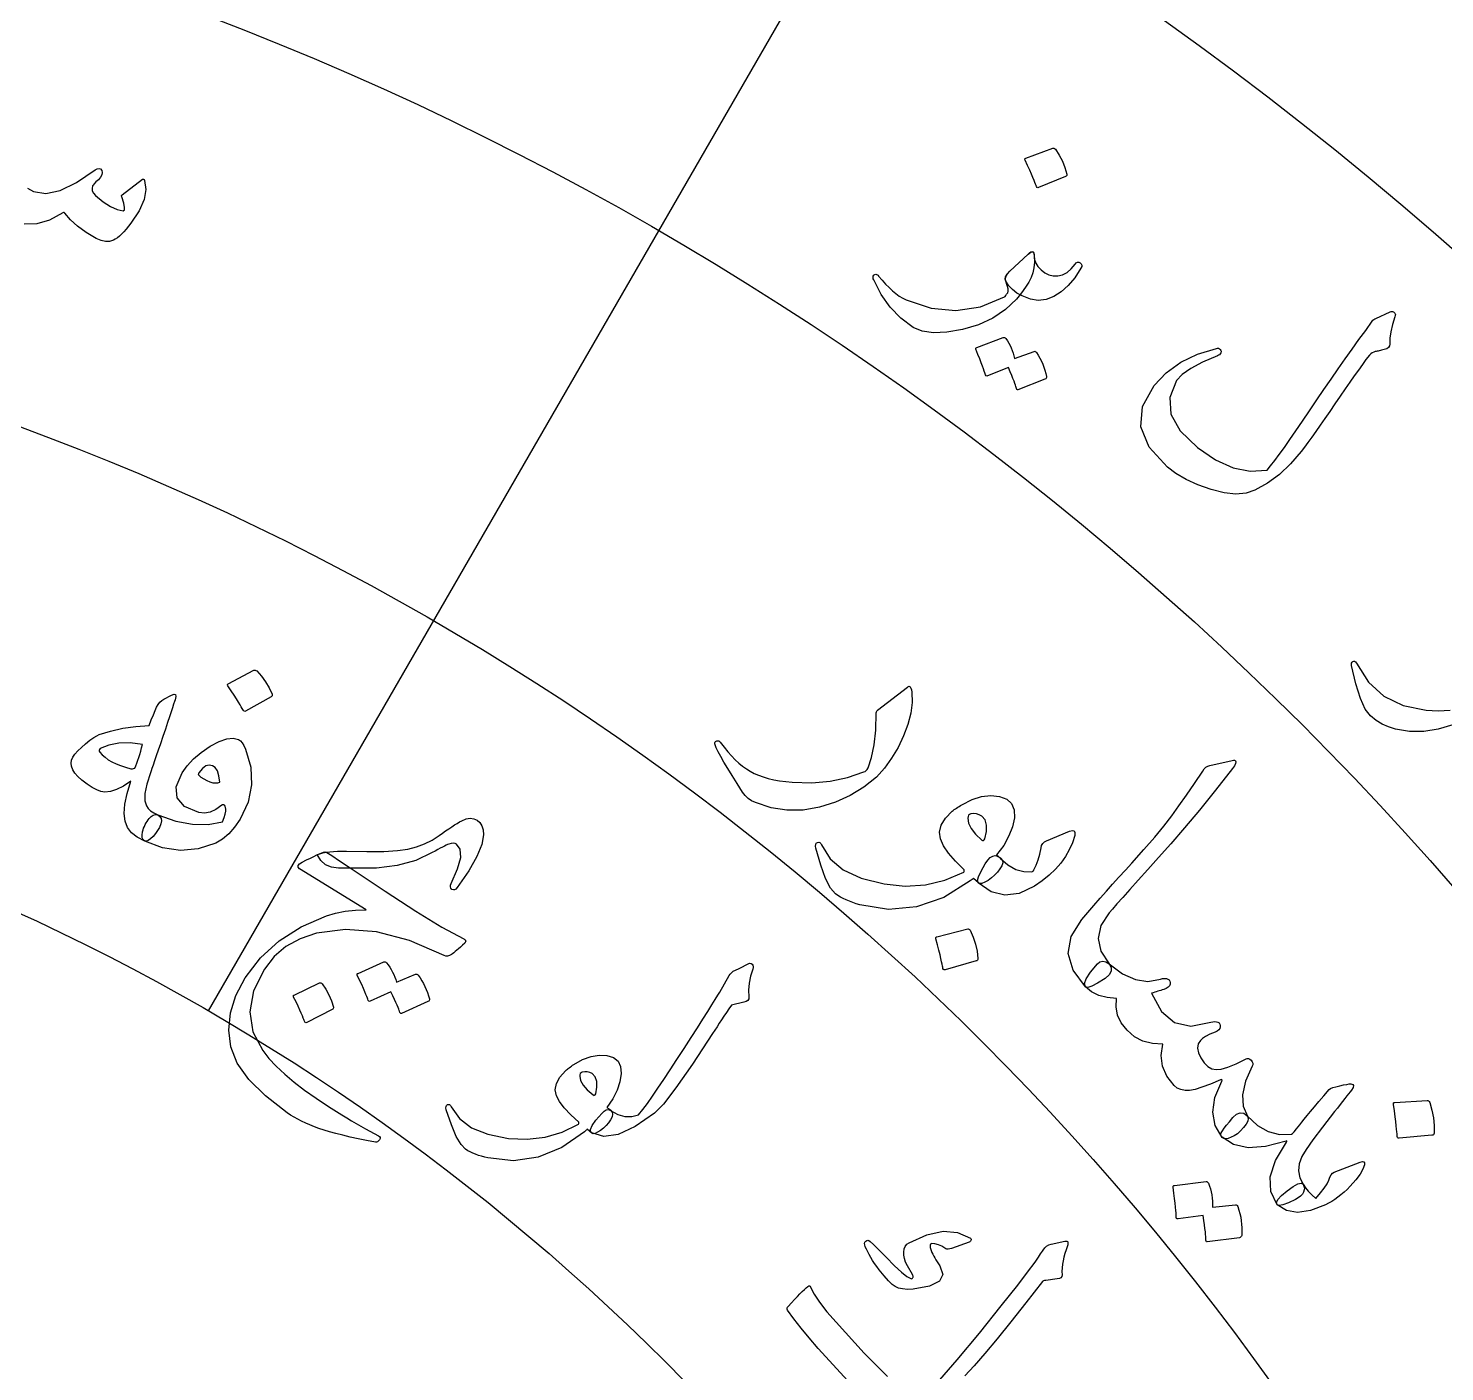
# Model space of a CAD drawing. Header units: millimetres. Extents: x -150 to 150, y -150 to 184.
# Drawn here: x 21.12 to 53.47, y 35.45 to 66.13 of the extents above; entities that cross this region are included whole.
import ezdxf

# ---------------------------------------------------------------- set-up
doc = ezdxf.new("R2010")
doc.units = ezdxf.units.MM
for name, color, linetype in [('ENGRAVE', 7, 'Continuous'), ('ENGRAVE_FINE', 8, 'Continuous'), ('GUIDE', 3, 'Continuous'), ('TEXT', 5, 'Continuous')]:
    doc.layers.add(name, color=color, linetype=linetype)

msp = doc.modelspace()

# ---------------------------------------------------------------- linework, layer by layer
at = {"layer": 'ENGRAVE'}
for radius in [132.75, 112.1737, 91.5975, 71.0212, 50.445]:
    msp.add_circle((0, 0), radius, dxfattribs=at)
at = {"layer": 'ENGRAVE_FINE'}
for points in [[(45.7988, 79.3258), (35.5106, 61.5062)], [(35.5106, 61.5062), (25.2225, 43.6867)]]:
    msp.add_lwpolyline(points, dxfattribs=at)
for radius in [122.4619, 101.8856, 81.3094, 60.7331]:
    msp.add_circle((0, 0), radius, dxfattribs=at)
at = {"layer": 'GUIDE'}
msp.add_circle((0, 0), 137.25, dxfattribs=at)
at = {"layer": 'TEXT'}
for points in [[(44.5192, 63.3925), (44.5324, 63.3946), (44.5465, 63.3915), (44.5617, 63.3831), (44.5779, 63.3694), (44.6659, 63.2358), (44.739, 63.0964), (44.7972, 62.9513), (44.8405, 62.8006), (44.8416, 62.7816), (44.8372, 62.7664), (44.8274, 62.7552), (44.8122, 62.7478), (44.1937, 62.4942), (44.1751, 62.4908), (44.1593, 62.498), (44.1463, 62.5157), (44.1361, 62.544), (44.1273, 62.5684), (44.1127, 62.606), (44.0922, 62.6568), (44.0659, 62.7207), (44.0329, 62.7983), (43.9924, 62.8902), (43.9444, 62.9963), (43.8886, 63.1167), (43.8825, 63.1345), (43.8826, 63.148), (43.889, 63.1572), (43.9016, 63.162)], [(44.0971, 60.9271), (44.1001, 60.7878), (44.0891, 60.6597), (44.0642, 60.5428), (44.0256, 60.4371), (43.9719, 60.3336), (43.8976, 60.2176), (43.8027, 60.0889), (43.6872, 59.9477), (43.4357, 59.7073), (43.1465, 59.5113), (42.8199, 59.3593), (42.4563, 59.2505), (42.0997, 59.1877), (41.7935, 59.1746), (41.5373, 59.2118), (41.3304, 59.2998), (41.0457, 59.513), (40.801, 59.7643), (40.5957, 60.0543), (40.4294, 60.3835), (40.4192, 60.4087), (40.4141, 60.4317), (40.4139, 60.4525), (40.4187, 60.4711), (40.4292, 60.4892), (40.4419, 60.5025), (40.4568, 60.511), (40.4739, 60.5147), (40.4939, 60.5114), (40.5115, 60.5029), (40.5268, 60.4893), (40.5397, 60.4706), (40.6203, 60.3754), (40.6999, 60.2878), (40.7786, 60.208), (40.8565, 60.1358), (40.9342, 60.0714), (41.0124, 60.0149), (41.0911, 59.9664), (41.1704, 59.9258), (41.7432, 59.7369), (42.3072, 59.6854), (42.8642, 59.7721), (43.4156, 59.998), (43.4275, 60.0089), (43.444, 60.0279), (43.4653, 60.0549), (43.4913, 60.09), (43.5015, 60.1245), (43.4973, 60.1797), (43.4785, 60.2558), (43.4451, 60.3525), (43.4419, 60.411), (43.4559, 60.4684), (43.4874, 60.5248), (43.5362, 60.5801), (43.9564, 60.9737), (44.0173, 61.0192), (44.0611, 61.0266), (44.0877, 60.9959), (44.0971, 60.9271)], [(45.1443, 60.7769), (45.1702, 60.7507), (45.182, 60.7211), (45.1797, 60.6881), (45.1631, 60.6517), (45.0206, 60.4346), (44.8693, 60.2541), (44.7095, 60.1101), (44.5413, 60.0024), (44.367, 59.9362), (44.1886, 59.9166), (44.0062, 59.9435), (43.8195, 60.0169), (43.7, 60.0838), (43.5978, 60.162), (43.5129, 60.2516), (43.4451, 60.3525), (43.4315, 60.4013), (43.4421, 60.4555), (43.477, 60.5151), (43.5362, 60.5801), (43.9564, 60.9737), (43.9886, 61.0032), (44.0165, 61.022), (44.0402, 61.0302), (44.0596, 61.0276), (44.0745, 61.0157), (44.0847, 60.9957), (44.0903, 60.9676), (44.0911, 60.9315), (44.0996, 60.8473), (44.1295, 60.7659), (44.1808, 60.6872), (44.2535, 60.6113), (44.3399, 60.547), (44.4322, 60.5034), (44.5307, 60.4806), (44.6354, 60.4785), (44.7445, 60.5018), (44.8462, 60.5538), (44.9402, 60.6345), (45.0266, 60.7439), (45.0555, 60.7751), (45.0848, 60.791), (45.1143, 60.7916), (45.1443, 60.7769)], [(52.2259, 59.6533), (52.2513, 59.6613), (52.2753, 59.6619), (52.2979, 59.6551), (52.3192, 59.6407), (52.3357, 59.6207), (52.3436, 59.597), (52.3431, 59.5697), (52.3341, 59.5386), (52.2762, 59.3624), (52.2371, 59.2005), (52.2168, 59.053), (52.2152, 58.9197), (52.2105, 58.8755), (52.1882, 58.8393), (52.1484, 58.8113), (52.0911, 58.7913), (52.0599, 58.7848), (52.0302, 58.7782), (52.0017, 58.7717), (51.9747, 58.7653), (51.9492, 58.7592), (51.9258, 58.7539), (51.9043, 58.7494), (51.8847, 58.7456), (51.8504, 58.7374), (51.8168, 58.7213), (51.7838, 58.6971), (51.7515, 58.6649), (51.6734, 58.5624), (51.5898, 58.4494), (51.5005, 58.3258), (51.4058, 58.1916), (51.305, 58.0472), (51.198, 57.8929), (51.0845, 57.7286), (50.9647, 57.5545), (50.8474, 57.3788), (50.7359, 57.2148), (50.6301, 57.0624), (50.53, 56.9216), (50.4358, 56.7918), (50.3476, 56.6723), (50.2652, 56.563), (50.1888, 56.464), (49.9507, 56.1815), (49.6957, 55.94), (49.4243, 55.7392), (49.1367, 55.5787), (48.9365, 55.5119), (48.7026, 55.493), (48.4349, 55.5216), (48.1333, 55.5972), (47.8301, 55.7047), (47.5628, 55.8251), (47.3314, 55.9587), (47.1356, 56.1062), (46.7199, 56.5649), (46.5303, 57.0271), (46.5679, 57.4959), (46.8349, 57.972), (47.1121, 58.2635), (47.4408, 58.5026), (47.8216, 58.6882), (48.2549, 58.8194), (48.2837, 58.824), (48.3079, 58.8216), (48.3275, 58.8121), (48.3425, 58.7955), (48.3551, 58.7738), (48.3615, 58.7534), (48.3618, 58.7346), (48.356, 58.7171), (48.3434, 58.6944), (48.327, 58.676), (48.3068, 58.6619), (48.2829, 58.6521), (47.9392, 58.5045), (47.6686, 58.3603), (47.4707, 58.2201), (47.3452, 58.0845), (47.1895, 57.6987), (47.2187, 57.3159), (47.4315, 56.935), (47.8274, 56.5537), (48.239, 56.2746), (48.6398, 56.0952), (49.0313, 56.0161), (49.4143, 56.0377), (49.4958, 56.139), (49.5887, 56.2593), (49.6928, 56.3989), (49.8081, 56.5577), (49.9346, 56.7363), (50.0722, 56.9355), (50.2207, 57.1554), (50.3802, 57.3959), (50.5471, 57.6421), (50.712, 57.8836), (50.8752, 58.1206), (51.0365, 58.3529), (51.1964, 58.5803), (51.3553, 58.8024), (51.5131, 59.0193), (51.67, 59.2308), (51.8127, 59.4418), (51.8327, 59.4625), (51.8537, 59.4799), (51.8757, 59.4941), (51.8987, 59.5048)], [(44.0923, 58.7513), (44.1051, 58.7533), (44.1187, 58.7501), (44.1329, 58.7418), (44.1477, 58.7283), (44.1884, 58.6633), (44.2255, 58.5975), (44.259, 58.5309), (44.289, 58.4633), (44.3155, 58.3943), (44.3385, 58.3231), (44.3581, 58.2498), (44.3743, 58.1743), (44.374, 58.1553), (44.3681, 58.1393), (44.3566, 58.1265), (44.3395, 58.1168), (43.7224, 57.8759), (43.7104, 57.8756), (43.6993, 57.884), (43.6891, 57.901), (43.6798, 57.9267), (43.6755, 57.9471), (43.6664, 57.9775), (43.6525, 58.0179), (43.6337, 58.0684), (43.6099, 58.1295), (43.5811, 58.2019), (43.5471, 58.2857), (43.5079, 58.3807), (43.0274, 58.1912), (43.0093, 58.1878), (42.9944, 58.1948), (42.9827, 58.2121), (42.9742, 58.2397), (42.9668, 58.2636), (42.9544, 58.3005), (42.9371, 58.3502), (42.9147, 58.4128), (42.8865, 58.4888), (42.8518, 58.5787), (42.8103, 58.6826), (42.7622, 58.8005), (42.7597, 58.8161), (42.7622, 58.828), (42.7699, 58.8363), (42.7826, 58.8408), (43.3886, 59.0701), (43.4014, 59.0722), (43.415, 59.0692), (43.4292, 59.061), (43.4442, 59.0477), (43.4811, 58.9954), (43.5146, 58.9415), (43.5446, 58.8861), (43.5712, 58.8292), (43.5946, 58.7711), (43.6151, 58.7122), (43.6327, 58.6525), (43.6474, 58.592)], [(26.2722, 51.4691), (26.2852, 51.4729), (26.3, 51.4716), (26.3166, 51.4651), (26.3351, 51.4536), (26.4444, 51.3317), (26.5395, 51.202), (26.6202, 51.0647), (26.6866, 50.9199), (26.6906, 50.9011), (26.6884, 50.8854), (26.6802, 50.8729), (26.666, 50.8636), (26.0806, 50.5313), (26.0623, 50.5255), (26.0454, 50.5306), (26.0296, 50.5466), (26.0151, 50.5734), (26.0025, 50.5966), (25.9821, 50.6321), (25.9538, 50.68), (25.9176, 50.7403), (25.8726, 50.8133), (25.8178, 50.8995), (25.7531, 50.9989), (25.6784, 51.1115), (25.6695, 51.1284), (25.6675, 51.1419), (25.6725, 51.1519), (25.6845, 51.1583)], [(24.3853, 50.9014), (24.4461, 50.9237), (24.4806, 50.9133), (24.4887, 50.8703), (24.4704, 50.7945), (24.4552, 50.7508), (24.4349, 50.6899), (24.4095, 50.6119), (24.379, 50.5167), (24.3425, 50.4038), (24.2991, 50.2725), (24.2489, 50.1229), (24.1918, 49.9549), (24.1357, 49.7898), (24.0852, 49.642), (24.0404, 49.5117), (24.0014, 49.3987), (23.9684, 49.3034), (23.9415, 49.2263), (23.9209, 49.1674), (23.9064, 49.1266), (23.8221, 48.8664), (23.7787, 48.6533), (23.7764, 48.4873), (23.8152, 48.3684), (23.855, 48.3099), (23.9115, 48.2566), (23.9848, 48.2082), (24.0749, 48.1649), (24.1234, 48.1297), (24.1508, 48.0832), (24.1572, 48.0254), (24.1424, 47.9564), (24.1111, 47.88), (24.0713, 47.807), (24.0229, 47.7372), (23.966, 47.6706), (23.9095, 47.6179), (23.859, 47.5829), (23.8144, 47.5658), (23.7757, 47.5664), (23.6067, 47.6526), (23.4757, 47.7566), (23.3825, 47.8788), (23.3273, 48.0195), (23.3083, 48.1954), (23.3242, 48.407), (23.375, 48.6543), (23.4607, 48.9373), (23.2899, 48.8218), (23.1343, 48.741), (22.9936, 48.6949), (22.8678, 48.6838), (22.7781, 48.7007), (22.6802, 48.7367), (22.574, 48.7916), (22.4593, 48.8655), (22.3433, 48.9544), (22.2502, 49.0386), (22.18, 49.1183), (22.1329, 49.1936), (22.1033, 49.2736), (22.0932, 49.3479), (22.1027, 49.4164), (22.1318, 49.4792), (22.1827, 49.5511), (22.2485, 49.6266), (22.3291, 49.7055), (22.4247, 49.7878), (22.5262, 49.8679), (22.6115, 49.9298), (22.6805, 49.9735), (22.7332, 49.999), (22.9989, 50.0799), (23.2779, 50.1415), (23.5702, 50.1834), (23.8756, 50.2056), (23.9278, 50.3387), (23.9742, 50.453), (24.0148, 50.5484), (24.0496, 50.625), (24.0838, 50.6869), (24.1226, 50.7384), (24.166, 50.7795), (24.214, 50.8102)], [(41.1978, 51.0836), (41.211, 51.0924), (41.2231, 51.0981), (41.234, 51.1007), (41.2438, 51.1002), (41.2637, 51.0869), (41.2797, 51.0604), (41.292, 51.0209), (41.3005, 50.9683), (41.3058, 50.7303), (41.2761, 50.4841), (41.2114, 50.2296), (41.112, 49.9669), (40.9837, 49.7015), (40.8368, 49.4568), (40.6717, 49.2325), (40.4886, 49.0285), (40.2031, 48.7965), (39.8914, 48.6047), (39.554, 48.4527), (39.1911, 48.3396), (38.8161, 48.2735), (38.4475, 48.2692), (38.0849, 48.3265), (37.7273, 48.4453), (37.6391, 48.4867), (37.5605, 48.5403), (37.4914, 48.6063), (37.4318, 48.6845), (37.3069, 48.8819), (37.1946, 49.0616), (37.0951, 49.2236), (37.0087, 49.368), (36.9359, 49.4945), (36.8773, 49.603), (36.8331, 49.6935), (36.8033, 49.766), (36.7995, 49.7844), (36.7989, 49.8004), (36.8016, 49.814), (36.8074, 49.8253), (36.8182, 49.8375), (36.8309, 49.847), (36.8453, 49.8539), (36.8615, 49.8581), (36.8782, 49.8581), (36.8943, 49.8521), (36.9097, 49.8401), (36.9243, 49.822), (37.0113, 49.7096), (37.0973, 49.606), (37.1823, 49.5112), (37.2663, 49.4254), (37.3503, 49.3479), (37.4351, 49.2781), (37.5206, 49.2159), (37.6071, 49.1614), (37.698, 49.1131), (37.7971, 49.0696), (37.9043, 49.0307), (38.0197, 48.9965), (38.1437, 48.9674), (38.2765, 48.9436), (38.4183, 48.9251), (38.5691, 48.9118), (39.0143, 48.899), (39.4348, 48.933), (39.8308, 49.0147), (40.2022, 49.1448), (40.2298, 49.1574), (40.2552, 49.1771), (40.2785, 49.204), (40.2997, 49.2379), (40.3814, 49.4743), (40.4405, 49.7625), (40.4762, 50.1029), (40.4877, 50.4956), (40.492, 50.5176), (40.4982, 50.5354), (40.5064, 50.5489), (40.5165, 50.5582)], [(25.92, 49.8861), (25.9633, 49.8552), (26.0047, 49.8084), (26.0443, 49.7458), (26.0819, 49.6673), (26.2006, 49.2546), (26.2181, 48.8501), (26.136, 48.4543), (25.956, 48.0667), (25.8305, 47.8821), (25.6963, 47.7296), (25.5535, 47.609), (25.4023, 47.5203), (24.9967, 47.3859), (24.5915, 47.3489), (24.1851, 47.4092), (23.7757, 47.5664), (23.7412, 47.5956), (23.7219, 47.6411), (23.7176, 47.7028), (23.7286, 47.7809), (23.7386, 47.8221), (23.7519, 47.8627), (23.7685, 47.9027), (23.7883, 47.9422), (23.8099, 47.9802), (23.832, 48.0159), (23.8545, 48.0494), (23.8774, 48.0806), (23.9243, 48.1309), (23.9729, 48.1617), (24.0231, 48.1731), (24.0749, 48.1649), (24.4854, 48.0232), (24.8678, 47.9488), (25.2231, 47.9425), (25.5521, 48.0049), (25.5902, 48.1031), (25.6157, 48.1837), (25.6287, 48.2468), (25.6291, 48.2923), (25.6232, 48.3349), (25.6133, 48.3659), (25.5994, 48.3854), (25.5814, 48.3933), (25.5673, 48.3955), (25.5548, 48.3948), (25.5439, 48.3911), (25.5346, 48.3844), (25.4027, 48.2879), (25.2719, 48.2286), (25.1421, 48.2063), (25.0131, 48.221), (24.6876, 48.3577), (24.5154, 48.553), (24.496, 48.8088), (24.6304, 49.1255), (24.7455, 49.2881), (24.8912, 49.4437), (25.0676, 49.592), (25.275, 49.7328), (25.4751, 49.8425), (25.6495, 49.9045), (25.7979, 49.919), (25.92, 49.8861)], [(23.7283, 49.7735), (23.4428, 49.8064), (23.1859, 49.801), (22.9577, 49.7577), (22.7585, 49.6769), (22.7408, 49.6616), (22.7331, 49.6437), (22.7354, 49.6231), (22.7479, 49.6001), (22.8045, 49.5375), (22.8702, 49.4793), (22.945, 49.4254), (23.0289, 49.3759), (23.1219, 49.3306), (23.2241, 49.2895), (23.3355, 49.2526), (23.4561, 49.2197), (23.4758, 49.217), (23.4985, 49.218), (23.5239, 49.2228), (23.5523, 49.2314), (23.5745, 49.2882), (23.5968, 49.3482), (23.6189, 49.4112), (23.641, 49.4774), (23.6629, 49.5467), (23.6848, 49.6192), (23.7066, 49.6948), (23.7283, 49.7735)], [(25.3284, 49.288), (25.2521, 49.3037), (25.1745, 49.2813), (25.0956, 49.2209), (25.0154, 49.1225), (25.0069, 49.1049), (25.0019, 49.0919), (25.0002, 49.0833), (25.0018, 49.0794), (25.0608, 49.0289), (25.1244, 48.9854), (25.1926, 48.9488), (25.2654, 48.9191), (25.3332, 48.9002), (25.3932, 48.8927), (25.4454, 48.8964), (25.4898, 48.9115), (25.4699, 49.0565), (25.4362, 49.1677), (25.389, 49.2448), (25.3284, 49.288)], [(48.616, 49.4061), (48.6459, 49.4118), (48.6692, 49.4124), (48.6859, 49.4077), (48.6958, 49.3979), (48.7032, 49.3752), (48.6936, 49.3384), (48.667, 49.2876), (48.6233, 49.2227), (48.2362, 48.7271), (47.8719, 48.2749), (47.5308, 47.866), (47.2131, 47.5001), (46.9362, 47.1923), (46.6883, 46.9162), (46.4694, 46.6717), (46.2794, 46.4588), (46.1181, 46.2779), (45.9852, 46.1292), (45.8806, 46.0128), (45.8044, 45.9286), (45.6167, 45.6359), (45.555, 45.344), (45.6185, 45.0528), (45.8067, 44.7613), (45.8547, 44.6762), (45.8549, 44.5921), (45.8072, 44.5091), (45.7119, 44.4272), (45.5434, 44.3171), (45.4134, 44.2483), (45.3217, 44.221), (45.2684, 44.2352), (44.9822, 44.6168), (44.8714, 44.9988), (44.9365, 45.3836), (45.1791, 45.7715), (45.3178, 45.9346), (45.4579, 46.097), (45.5995, 46.2588), (45.7424, 46.4199), (45.8864, 46.5807), (46.0311, 46.7415), (46.1765, 46.9024), (46.3227, 47.0634), (46.6018, 47.3699), (46.8472, 47.6516), (47.0589, 47.9086), (47.2367, 48.1408), (47.4016, 48.3697), (47.5744, 48.6165), (47.7548, 48.8812), (47.9429, 49.164), (47.9789, 49.2128), (48.0184, 49.251), (48.0614, 49.2784), (48.1079, 49.2951)], [(42.6307, 46.658), (42.0267, 46.277), (41.4061, 46.0607), (40.769, 46.0065), (40.1141, 46.112), (40.0315, 46.1363), (39.952, 46.1626), (39.8757, 46.1909), (39.8025, 46.2213), (39.7331, 46.2537), (39.6683, 46.2883), (39.608, 46.3251), (39.5522, 46.3642), (39.4401, 46.4932), (39.3292, 46.7095), (39.2184, 47.013), (39.1061, 47.4043), (39.0992, 47.4527), (39.103, 47.4909), (39.1176, 47.5188), (39.1431, 47.5364), (39.1723, 47.5422), (39.1981, 47.5345), (39.2205, 47.5133), (39.2395, 47.4786), (39.4326, 47.1624), (39.7336, 46.9098), (40.1437, 46.7186), (40.6643, 46.5865), (41.1446, 46.5368), (41.6077, 46.5651), (42.054, 46.6724), (42.4836, 46.8597), (42.4926, 46.872), (42.4973, 46.884), (42.4976, 46.8957), (42.4935, 46.9072), (42.2959, 47.1079), (42.1398, 47.2924), (42.0253, 47.4612), (41.9528, 47.6146), (41.9304, 47.7721), (41.9677, 47.9298), (42.065, 48.0878), (42.2225, 48.2459), (42.2454, 48.265), (42.2695, 48.2839), (42.2947, 48.3025), (42.321, 48.3208), (42.3488, 48.3391), (42.3785, 48.358), (42.4099, 48.3774), (42.4432, 48.3972), (42.6742, 48.5122), (42.8944, 48.5822), (43.1037, 48.6071), (43.3018, 48.587), (43.4675, 48.5244), (43.5797, 48.4222), (43.6381, 48.2809), (43.6425, 48.1006), (43.6002, 47.8932), (43.5184, 47.6821), (43.3973, 47.4671), (43.237, 47.2481), (43.2492, 47.2373), (43.2613, 47.2273), (43.2734, 47.218), (43.2855, 47.2094), (43.2976, 47.2008), (43.3097, 47.1914), (43.3218, 47.1814), (43.334, 47.1706), (43.3669, 47.124), (43.3744, 47.0681), (43.3564, 47.0029), (43.3129, 46.9285), (43.2558, 46.8553), (43.1912, 46.7876), (43.1192, 46.7254), (43.0396, 46.6686), (42.9634, 46.6244), (42.9013, 46.5999), (42.8532, 46.5951), (42.8191, 46.6101), (42.7048, 46.7149), (42.6938, 46.7044), (42.6778, 46.6914), (42.6568, 46.6759), (42.6307, 46.658)], [(27.7137, 47.2563), (27.7782, 47.2785), (27.8481, 47.297), (27.9235, 47.3116), (28.0043, 47.3224), (28.0909, 47.3297), (28.1834, 47.3339), (28.2818, 47.3349), (28.3862, 47.3328), (28.8529, 47.3254), (29.2418, 47.3298), (29.5525, 47.348), (29.7846, 47.3813), (29.9816, 47.4335), (30.1665, 47.5027), (30.3394, 47.5894), (30.5001, 47.6935), (30.5761, 47.7483), (30.6495, 47.7997), (30.7204, 47.8478), (30.7886, 47.8926), (30.8533, 47.9336), (30.9136, 47.9702), (30.9694, 48.0025), (31.0208, 48.0304), (31.1204, 48.0706), (31.2123, 48.0858), (31.2962, 48.0761), (31.3722, 48.0415), (31.4328, 47.9869), (31.4771, 47.9128), (31.505, 47.8194), (31.5165, 47.7067), (31.4799, 47.4902), (31.3667, 47.2173), (31.1773, 46.888), (30.9121, 46.5019), (30.8847, 46.4693), (30.8561, 46.4521), (30.8263, 46.4501), (30.7953, 46.4634), (30.7704, 46.4877), (30.759, 46.5187), (30.761, 46.5563), (30.7766, 46.6006), (30.9246, 46.9315), (30.9941, 47.1917), (30.9852, 47.3809), (30.898, 47.4988), (30.8651, 47.5129), (30.8249, 47.5174), (30.7773, 47.5123), (30.7224, 47.4975), (30.6945, 47.4853), (30.6609, 47.4697), (30.6216, 47.4506), (30.5767, 47.4279), (30.526, 47.4016), (30.4698, 47.3718), (30.4078, 47.3384), (30.3403, 47.3015), (29.9686, 47.1254), (29.546, 47.0089), (29.0726, 46.9504), (28.5485, 46.9482), (28.543, 46.9483), (28.5267, 46.9484), (28.4995, 46.9487), (28.4613, 46.949), (28.4124, 46.9493), (28.3525, 46.9496), (28.2818, 46.95), (28.2003, 46.9502), (28.0396, 46.9695), (27.9052, 47.0268), (27.7966, 47.1223), (27.7137, 47.2563)], [(42.9686, 47.6164), (43.0065, 47.7884), (43.0078, 47.9326), (42.9727, 48.0491), (42.9011, 48.1375), (42.8392, 48.1688), (42.7758, 48.1873), (42.7109, 48.1932), (42.6446, 48.1863), (42.6164, 48.1764), (42.5961, 48.1566), (42.5838, 48.1271), (42.5794, 48.0877), (42.593, 47.9743), (42.6509, 47.8536), (42.753, 47.7252), (42.8992, 47.5889), (42.9173, 47.5781), (42.9349, 47.5791), (42.952, 47.5919), (42.9686, 47.6164)], [(44.3762, 47.5733), (44.9028, 47.7907), (44.9672, 47.8083), (45.0082, 47.7978), (45.0256, 47.7591), (45.0193, 47.6924), (44.966, 47.5253), (44.8954, 47.365), (44.8078, 47.2114), (44.7031, 47.0647), (44.5804, 46.9242), (44.4388, 46.7895), (44.2783, 46.6604), (44.0991, 46.5368), (43.7535, 46.3701), (43.4245, 46.3279), (43.1114, 46.4098), (42.8131, 46.6156), (42.8007, 46.6632), (42.8235, 46.7508), (42.8814, 46.8785), (42.9744, 47.0463), (43.0322, 47.1287), (43.0894, 47.1876), (43.1461, 47.2229), (43.2023, 47.2346), (43.2341, 47.2296), (43.2647, 47.2172), (43.2941, 47.1973), (43.3223, 47.17), (43.4954, 47.0204), (43.6731, 46.9196), (43.8559, 46.8677), (44.0441, 46.8647), (44.0554, 46.8676), (44.0659, 46.8757), (44.0755, 46.889), (44.0842, 46.9073), (44.1412, 47.0158), (44.1882, 47.1366), (44.225, 47.2697), (44.2515, 47.4152), (44.2645, 47.4674), (44.2896, 47.5112), (44.3268, 47.5465), (44.3762, 47.5733)], [(28.4716, 46.9514), (29.2702, 46.4182), (29.9664, 45.9674), (30.5645, 45.6033), (31.0677, 45.3295), (31.0834, 45.3213), (31.0953, 45.3118), (31.1034, 45.3008), (31.1077, 45.2886), (31.1082, 45.2756), (31.1046, 45.2625), (31.097, 45.2494), (31.0854, 45.2362), (31.0349, 45.1887), (30.9879, 45.1454), (30.9445, 45.1064), (30.9046, 45.0718), (30.8684, 45.0415), (30.8356, 45.0155), (30.8064, 44.9938), (30.7807, 44.9764), (30.7349, 44.9521), (30.6928, 44.9398), (30.6544, 44.9395), (30.6198, 44.9513), (29.8231, 45.2976), (29.0687, 45.4961), (28.3611, 45.5497), (27.7035, 45.4609), (27.3263, 45.3358), (27.002, 45.1571), (26.73, 44.926), (26.5095, 44.6436), (26.2615, 44.1419), (26.1741, 43.6643), (26.2446, 43.211), (26.4713, 42.7804), (26.6152, 42.6023), (26.783, 42.4234), (26.9747, 42.2434), (27.1902, 42.0618), (27.4289, 41.8782), (27.6901, 41.692), (27.9738, 41.5028), (28.2798, 41.3101), (28.3903, 41.2438), (28.4994, 41.1793), (28.6071, 41.1164), (28.7134, 41.0553), (28.8177, 40.9963), (28.9193, 40.9401), (29.0182, 40.8865), (29.1144, 40.8358), (29.1423, 40.8182), (29.156, 40.797), (29.1556, 40.7722), (29.141, 40.7437), (29.1176, 40.7154), (29.0949, 40.6968), (29.0728, 40.6879), (29.0515, 40.6889), (28.8434, 40.728), (28.6486, 40.7671), (28.4669, 40.8063), (28.2985, 40.8459), (28.1433, 40.8853), (28.0013, 40.9242), (27.8726, 40.9625), (27.7572, 41.0004), (27.6524, 41.0415), (27.5516, 41.0829), (27.4547, 41.1248), (27.3618, 41.1672), (27.2729, 41.211), (27.1883, 41.2574), (27.108, 41.3064), (27.0318, 41.3579), (26.5331, 41.7435), (26.1512, 42.1217), (25.8867, 42.496), (25.7409, 42.8687), (25.6956, 43.2503), (25.735, 43.64), (25.8601, 44.0381), (26.0726, 44.444), (26.4199, 44.8985), (26.8441, 45.2879), (27.3473, 45.61), (27.9308, 45.8621), (28.1363, 45.9201), (28.3554, 45.9616), (28.588, 45.9864), (28.8341, 45.9943), (27.3095, 46.9328), (27.2817, 46.9705), (27.2829, 47.0084), (27.3132, 47.0468), (27.3726, 47.0853), (27.471, 47.1345), (27.5601, 47.1783), (27.6397, 47.2167), (27.7099, 47.2499), (27.7705, 47.2774), (27.821, 47.2989), (27.8616, 47.3144), (27.8922, 47.3239), (27.9362, 47.3027), (28.0477, 47.234), (28.2264, 47.1171), (28.4716, 46.9514)], [(42.5748, 45.5596), (42.5893, 45.5604), (42.6038, 45.5553), (42.6185, 45.5445), (42.6332, 45.5278), (42.702, 45.3729), (42.7538, 45.2134), (42.7884, 45.0495), (42.8058, 44.8814), (42.8033, 44.8606), (42.7958, 44.8448), (42.7831, 44.8337), (42.7654, 44.8274), (42.057, 44.6233), (42.0365, 44.6218), (42.0211, 44.6313), (42.0106, 44.6519), (42.0051, 44.6836), (42.0004, 44.711), (41.992, 44.7533), (41.9798, 44.8106), (41.9639, 44.8827), (41.9435, 44.9705), (41.9177, 45.0745), (41.8865, 45.1948), (41.8497, 45.3314), (41.8465, 45.3514), (41.8491, 45.366), (41.8576, 45.3752), (41.872, 45.379)], [(29.9656, 44.5234), (29.9784, 44.526), (29.9921, 44.5235), (30.0068, 44.5158), (30.0225, 44.503), (30.0668, 44.44), (30.1075, 44.376), (30.1447, 44.3108), (30.1782, 44.2447), (30.2084, 44.1768), (30.2352, 44.1067), (30.2586, 44.0342), (30.2787, 43.9595), (30.2793, 43.9404), (30.2742, 43.9242), (30.2633, 43.9108), (30.2467, 43.9003), (29.6414, 43.6298), (29.6295, 43.629), (29.6179, 43.6368), (29.6069, 43.6533), (29.5963, 43.6785), (29.5909, 43.6986), (29.5803, 43.7286), (29.5642, 43.7683), (29.5428, 43.8178), (29.5158, 43.8777), (29.4832, 43.9486), (29.4447, 44.0306), (29.4004, 44.1235), (28.9303, 43.9089), (28.9124, 43.9045), (28.8971, 43.9107), (28.8845, 43.9273), (28.8745, 43.9545), (28.8658, 43.978), (28.8514, 44.0141), (28.8313, 44.0628), (28.8055, 44.1241), (28.7731, 44.1985), (28.7332, 44.2864), (28.6859, 44.3879), (28.6309, 44.503), (28.6275, 44.5184), (28.6293, 44.5305), (28.6365, 44.5392), (28.649, 44.5444), (29.2423, 44.8066), (29.2551, 44.8094), (29.2688, 44.8071), (29.2835, 44.7997), (29.2993, 44.7871), (29.3393, 44.7368), (29.3759, 44.6846), (29.4092, 44.6308), (29.439, 44.5752), (29.4657, 44.5183), (29.4895, 44.4604), (29.5104, 44.4016), (29.5285, 44.3419)], [(37.2202, 44.5915), (37.339, 44.6503), (37.4326, 44.6973), (37.5012, 44.7327), (37.5444, 44.7564), (37.5739, 44.7699), (37.6011, 44.7744), (37.6259, 44.7699), (37.6484, 44.7564), (37.6679, 44.7339), (37.6776, 44.7076), (37.6775, 44.6773), (37.6675, 44.6431), (37.6152, 44.4787), (37.5825, 44.3183), (37.5695, 44.1617), (37.5761, 44.009), (37.5749, 43.9629), (37.555, 43.9267), (37.5164, 43.9004), (37.4591, 43.884), (37.1783, 43.8204), (37.1205, 43.7342), (37.0638, 43.6494), (37.0084, 43.566), (36.9541, 43.4841), (36.901, 43.4036), (36.8491, 43.3246), (36.7983, 43.247), (36.7487, 43.1708), (36.2878, 42.4672), (35.9123, 41.93), (35.6237, 41.558), (35.4232, 41.3505), (34.9777, 41.0436), (34.5904, 40.866), (34.2605, 40.8177), (33.9871, 40.899), (33.9815, 40.9036), (33.9759, 40.9083), (33.9703, 40.9129), (33.9648, 40.9175), (33.9583, 40.9772), (33.9981, 41.0686), (34.084, 41.1916), (34.2162, 41.3464), (34.2695, 41.4), (34.3203, 41.4291), (34.3687, 41.4336), (34.4147, 41.4136), (34.5818, 41.3232), (34.7446, 41.2758), (34.9033, 41.2713), (35.0581, 41.3101), (35.1541, 41.4328), (35.2599, 41.5751), (35.3756, 41.7371), (35.5011, 41.9188), (35.6361, 42.1193), (35.7803, 42.3375), (35.9335, 42.5736), (36.0958, 42.8276), (36.2568, 43.0759), (36.4005, 43.2998), (36.5271, 43.4993), (36.6367, 43.6743), (36.7299, 43.8241), (36.8077, 43.948), (36.87, 44.0461), (36.917, 44.1183), (37.1284, 44.4939), (37.1533, 44.5276), (37.1769, 44.5551), (37.1992, 44.5764), (37.2202, 44.5915)], [(46.9769, 44.4127), (47.0278, 44.425), (47.0734, 44.4293), (47.1136, 44.4256), (47.1483, 44.4139), (47.1755, 44.3949), (47.1928, 44.3697), (47.2003, 44.338), (47.1979, 44.3), (47.1834, 44.2613), (47.1542, 44.2275), (47.1104, 44.1986), (47.052, 44.1745), (47.0191, 44.166), (46.9857, 44.1565), (46.952, 44.1458), (46.9179, 44.134), (46.883, 44.1222), (46.8471, 44.1116), (46.8101, 44.102), (46.7721, 44.0936), (47.0013, 43.6736), (47.3014, 43.4233), (47.6755, 43.3416), (48.1255, 43.428), (48.1765, 43.4394), (48.2211, 43.4438), (48.2595, 43.441), (48.2915, 43.4311), (48.3187, 43.4119), (48.3366, 43.3872), (48.3454, 43.3571), (48.345, 43.3216), (48.3337, 43.2855), (48.3102, 43.2539), (48.2742, 43.2266), (48.226, 43.2037), (48.1052, 43.1529), (48.009, 43.1043), (47.9374, 43.0581), (47.8902, 43.0144), (47.8412, 42.9321), (47.8268, 42.8378), (47.8468, 42.7315), (47.9012, 42.6131), (47.9786, 42.5007), (48.0622, 42.4188), (48.1522, 42.3672), (48.2488, 42.346), (48.3665, 42.3569), (48.5198, 42.4015), (48.709, 42.4797), (48.9341, 42.5913), (48.9624, 42.6034), (48.9912, 42.6021), (49.0206, 42.5875), (49.0505, 42.5594), (49.0748, 42.525), (49.0872, 42.4915), (49.0878, 42.4588), (49.0766, 42.427), (48.9228, 42.0795), (48.8528, 41.7733), (48.8669, 41.5078), (48.9651, 41.2825), (48.9807, 41.2315), (48.9711, 41.1715), (48.9363, 41.1025), (48.8762, 41.0245), (48.8061, 40.9462), (48.7359, 40.8826), (48.6657, 40.8337), (48.5955, 40.7995), (48.5251, 40.7752), (48.4674, 40.7667), (48.4223, 40.774), (48.3897, 40.7973), (48.2272, 41.069), (48.1711, 41.3735), (48.2211, 41.7118), (48.3772, 42.0847), (48.3856, 42.1036), (48.3839, 42.1152), (48.3721, 42.1192), (48.3501, 42.1159), (48.1206, 42.0171), (47.9265, 41.9429), (47.7675, 41.8936), (47.6435, 41.8692), (47.5395, 41.8696), (47.4457, 41.8882), (47.362, 41.9252), (47.2885, 41.9806), (47.1213, 42.1956), (47.0229, 42.4247), (46.9931, 42.6687), (47.0321, 42.928), (46.7937, 42.9391), (46.5785, 42.9954), (46.3861, 43.0971), (46.2161, 43.2441), (46.0839, 43.4147), (45.9997, 43.5929), (45.9633, 43.7791), (45.975, 43.9736), (45.7596, 43.992), (45.5702, 44.0416), (45.4065, 44.1226), (45.2684, 44.2352), (45.2445, 44.3097), (45.2813, 44.4223), (45.3786, 44.5731), (45.5366, 44.7621), (45.596, 44.8083), (45.6609, 44.8235), (45.7311, 44.8079), (45.8067, 44.7613), (46.1093, 44.5353), (46.4046, 44.4017), (46.6936, 44.3606), (46.9769, 44.4127)], [(27.7716, 44.3265), (27.7841, 44.3296), (27.7977, 44.3277), (27.8122, 44.3208), (27.8278, 44.3088), (27.9138, 44.1854), (27.9856, 44.0552), (28.0432, 43.9183), (28.0866, 43.7747), (28.0879, 43.7562), (28.0839, 43.7411), (28.0748, 43.7293), (28.0604, 43.7208), (27.4777, 43.4222), (27.4602, 43.4174), (27.4451, 43.423), (27.4326, 43.4392), (27.4225, 43.4659), (27.4138, 43.489), (27.3994, 43.5244), (27.3792, 43.5722), (27.3533, 43.6324), (27.3208, 43.7053), (27.2809, 43.7915), (27.2336, 43.891), (27.1786, 44.0038), (27.1725, 44.0206), (27.1723, 44.0338), (27.1782, 44.0433), (27.19, 44.0491)], [(33.8234, 40.9284), (33.3042, 40.5633), (32.7634, 40.3433), (32.2011, 40.2659), (31.6163, 40.329), (31.542, 40.3467), (31.4705, 40.3663), (31.4016, 40.3878), (31.3355, 40.4113), (31.2726, 40.4368), (31.2136, 40.4644), (31.1586, 40.4942), (31.1074, 40.5262), (31.0024, 40.6352), (30.8946, 40.8216), (30.7828, 41.0855), (30.6657, 41.427), (30.6574, 41.4696), (30.659, 41.5036), (30.6707, 41.529), (30.6925, 41.5459), (30.7181, 41.5524), (30.7413, 41.5468), (30.7621, 41.5291), (30.7805, 41.4992), (30.9659, 41.2281), (31.2439, 41.0184), (31.6158, 40.8683), (32.083, 40.7754), (32.5109, 40.7535), (32.9202, 40.7998), (33.3112, 40.9153), (33.6841, 41.1009), (33.6916, 41.1121), (33.6952, 41.123), (33.6949, 41.1334), (33.6908, 41.1434), (33.5068, 41.3126), (33.3601, 41.4692), (33.2511, 41.6138), (33.1799, 41.7466), (33.1531, 41.8853), (33.1791, 42.027), (33.2584, 42.1716), (33.391, 42.3191), (33.4105, 42.3371), (33.431, 42.355), (33.4526, 42.3726), (33.4751, 42.39), (33.499, 42.4076), (33.5244, 42.4257), (33.5514, 42.4443), (33.5801, 42.4634), (33.78, 42.5759), (33.9723, 42.648), (34.1569, 42.6795), (34.3337, 42.6705), (34.4837, 42.6223), (34.5879, 42.5366), (34.6461, 42.4137), (34.6579, 42.2539), (34.6296, 42.0679), (34.5663, 41.8768), (34.4683, 41.6806), (34.3356, 41.4792), (34.3469, 41.4701), (34.3581, 41.4617), (34.3692, 41.454), (34.3803, 41.4469), (34.3914, 41.4398), (34.4026, 41.4321), (34.4138, 41.4237), (34.4251, 41.4146), (34.4563, 41.3747), (34.4654, 41.3255), (34.4522, 41.2668), (34.4169, 41.1988), (34.3694, 41.1313), (34.3151, 41.0684), (34.2538, 41.01), (34.1857, 40.9561), (34.12, 40.9135), (34.0659, 40.889), (34.0235, 40.8826), (33.9926, 40.8944), (33.8866, 40.9822), (33.8774, 40.9724), (33.8637, 40.9602), (33.8457, 40.9455), (33.8234, 40.9284)], [(34.0812, 41.794), (34.1072, 41.9484), (34.102, 42.0765), (34.0656, 42.1783), (33.9982, 42.2535), (33.9418, 42.2785), (33.8847, 42.2922), (33.8269, 42.2944), (33.7683, 42.2854), (33.7437, 42.2752), (33.7266, 42.2568), (33.717, 42.23), (33.7148, 42.1948), (33.732, 42.0949), (33.7887, 41.9903), (33.885, 41.8809), (34.0208, 41.7665), (34.0374, 41.7578), (34.053, 41.7595), (34.0676, 41.7716), (34.0812, 41.794)], [(50.8322, 41.89), (50.8622, 41.9119), (50.9124, 41.934), (50.9829, 41.9562), (51.0736, 41.9784), (51.1628, 41.9957), (51.2352, 42.0089), (51.2907, 42.0178), (51.3294, 42.0225), (51.3747, 42.0084), (51.3916, 41.9795), (51.3802, 41.9356), (51.3404, 41.8769), (51.3108, 41.84), (51.276, 41.7955), (51.2359, 41.7432), (51.1907, 41.6834), (51.1399, 41.617), (51.0833, 41.5453), (51.021, 41.4683), (50.9528, 41.386), (50.6762, 41.0333), (50.4597, 40.7457), (50.3038, 40.5228), (50.2087, 40.3641), (50.1492, 40.1953), (50.1337, 40.0331), (50.1622, 39.8774), (50.2346, 39.7279), (50.2561, 39.6856), (50.2654, 39.6417), (50.2627, 39.5962), (50.2479, 39.5491), (50.22, 39.4984), (50.1795, 39.4534), (50.1265, 39.4143), (50.0609, 39.381), (49.8994, 39.3022), (49.7762, 39.2559), (49.6911, 39.2422), (49.6443, 39.261), (49.4994, 39.56), (49.4869, 39.897), (49.6067, 40.2734), (49.8588, 40.6898), (49.8664, 40.7061), (49.8674, 40.7156), (49.8618, 40.7184), (49.8495, 40.7144), (49.3802, 40.5878), (48.9801, 40.5602), (48.6485, 40.6319), (48.3844, 40.8035), (48.3648, 40.8317), (48.3596, 40.8654), (48.3688, 40.9046), (48.3926, 40.9494), (48.4331, 41.0059), (48.4866, 41.0746), (48.5529, 41.1556), (48.632, 41.249), (48.719, 41.3282), (48.8027, 41.3613), (48.883, 41.3482), (48.9598, 41.2888), (49.1956, 41.072), (49.4424, 40.9297), (49.7011, 40.8617), (49.9721, 40.8683), (49.9952, 40.8831), (50.0342, 40.9245), (50.0894, 40.9925), (50.1605, 41.0871), (50.2044, 41.1458), (50.2602, 41.2162), (50.3278, 41.2985), (50.4074, 41.3927), (50.4981, 41.4989), (50.5992, 41.6171), (50.7105, 41.7475), (50.8322, 41.89)], [(53.0725, 41.6395), (53.0875, 41.6374), (53.1018, 41.6293), (53.1155, 41.6152), (53.1286, 41.5951), (53.1808, 41.4213), (53.2148, 41.2462), (53.2308, 41.0701), (53.2287, 40.8928), (53.2237, 40.8719), (53.214, 40.857), (53.1998, 40.8481), (53.1809, 40.8452), (52.4306, 40.7766), (52.4095, 40.7791), (52.3948, 40.7921), (52.3865, 40.8155), (52.3846, 40.8493), (52.383, 40.8786), (52.3793, 40.9241), (52.3737, 40.9856), (52.3659, 41.0633), (52.3553, 41.158), (52.3412, 41.2706), (52.3234, 41.4011), (52.3018, 41.5495), (52.3009, 41.5708), (52.3054, 41.5853), (52.3152, 41.5931), (52.3304, 41.5942)], [(51.5395, 40.2331), (51.5906, 40.2483), (51.6244, 40.2432), (51.6408, 40.2178), (51.6399, 40.1723), (51.6044, 40.074), (51.5377, 39.9596), (51.4397, 39.8292), (51.3104, 39.6828), (51.241, 39.611), (51.1712, 39.5449), (51.1011, 39.4844), (51.0305, 39.4295), (50.9599, 39.3799), (50.8895, 39.335), (50.8194, 39.2949), (50.7496, 39.2596), (50.4095, 39.1285), (50.1121, 39.0851), (49.8572, 39.1292), (49.6443, 39.261), (49.629, 39.3081), (49.662, 39.3767), (49.7434, 39.4667), (49.8732, 39.5781), (50.0112, 39.6792), (50.1175, 39.7378), (50.192, 39.7541), (50.2346, 39.7279), (50.2877, 39.6481), (50.3537, 39.5668), (50.4327, 39.4838), (50.5248, 39.3991), (50.6344, 39.5279), (50.7204, 39.6411), (50.7828, 39.7387), (50.8216, 39.8206), (50.8495, 39.8875), (50.8794, 39.94), (50.9112, 39.9783), (50.9449, 40.0021)], [(48.693, 39.2595), (48.7075, 39.2582), (48.7212, 39.2511), (48.7342, 39.2383), (48.7465, 39.2197), (48.7722, 39.1385), (48.7937, 39.0573), (48.8111, 38.9761), (48.8244, 38.8949), (48.8334, 38.8131), (48.8381, 38.7298), (48.8384, 38.6452), (48.8345, 38.5592), (48.8287, 38.5387), (48.8177, 38.523), (48.8016, 38.5122), (48.7803, 38.5063), (48.0446, 38.4106), (48.0316, 38.4135), (48.022, 38.4255), (48.0158, 38.4466), (48.013, 38.4768), (48.0142, 38.5), (48.013, 38.5353), (48.0095, 38.5827), (48.0035, 38.6423), (47.9951, 38.7147), (47.9845, 38.8007), (47.9714, 38.9003), (47.956, 39.0134), (47.3829, 38.9347), (47.3624, 38.9358), (47.3483, 38.9472), (47.3406, 38.969), (47.3391, 39.0011), (47.3379, 39.0289), (47.3349, 39.072), (47.3301, 39.1303), (47.3235, 39.2039), (47.3144, 39.2935), (47.302, 39.4), (47.2862, 39.5233), (47.267, 39.6634), (47.2686, 39.681), (47.2747, 39.6933), (47.2853, 39.7002), (47.3003, 39.7018), (48.0204, 39.7916), (48.0348, 39.7905), (48.0487, 39.7837), (48.0618, 39.7711), (48.0743, 39.7527), (48.0997, 39.6863), (48.1208, 39.6191), (48.1378, 39.5511), (48.1506, 39.4824), (48.1597, 39.4132), (48.1653, 39.344), (48.1675, 39.2747), (48.1664, 39.2053)], [(42.6384, 38.4948), (42.6469, 38.4827), (42.6512, 38.4695), (42.6515, 38.4553), (42.6478, 38.4401), (42.6411, 38.4301), (42.6324, 38.421), (42.6218, 38.4127), (42.6091, 38.4052), (42.2072, 38.2624), (42.1642, 38.2502), (42.1275, 38.2451), (42.097, 38.2468), (42.0728, 38.2556), (41.9876, 38.3097), (41.9061, 38.3472), (41.8282, 38.3683), (41.7539, 38.3729), (41.7269, 38.3625), (41.7155, 38.3324), (41.7197, 38.2825), (41.7393, 38.2129), (41.7578, 38.1714), (41.7779, 38.1294), (41.7996, 38.0869), (41.823, 38.0441), (41.8482, 38.0004), (41.8758, 37.9555), (41.9056, 37.9094), (41.9376, 37.8622), (42.0098, 37.6645), (41.9313, 37.5105), (41.7031, 37.3998), (41.326, 37.3304), (41.1987, 37.3264), (41.0886, 37.3351), (40.9956, 37.3565), (40.9196, 37.3908), (40.8502, 37.4412), (40.7666, 37.5219), (40.6685, 37.633), (40.5557, 37.7743), (40.4994, 37.8476), (40.4482, 37.9193), (40.4021, 37.9894), (40.3612, 38.058), (40.3244, 38.124), (40.2908, 38.1865), (40.2604, 38.2456), (40.2331, 38.3013), (40.2224, 38.3414), (40.2209, 38.376), (40.2286, 38.4049), (40.2455, 38.4283), (40.27, 38.445), (40.2949, 38.4492), (40.3204, 38.4407), (40.3463, 38.4195), (40.4243, 38.3476), (40.5112, 38.2646), (40.607, 38.1704), (40.7117, 38.0648), (40.9062, 37.8673), (41.065, 37.7191), (41.1883, 37.6209), (41.2768, 37.5729), (41.2916, 37.5697), (41.3047, 37.5726), (41.316, 37.5816), (41.3255, 37.5967), (41.3289, 37.6088), (41.3278, 37.6245), (41.3221, 37.6438), (41.3119, 37.6667), (41.2011, 37.8649), (41.1576, 37.9505), (41.1285, 38.0314), (41.1138, 38.1075), (41.1134, 38.1789), (41.1247, 38.25), (41.1496, 38.3092), (41.1883, 38.3563), (41.2407, 38.3913), (41.6442, 38.5741), (42.012, 38.6524), (42.3437, 38.626), (42.6384, 38.4948)]]:
    msp.add_lwpolyline(points, close=True, dxfattribs=at)
for points in [[(21.1022, 62.4792), (21.2373, 62.4041), (21.5175, 62.3595), (21.8442, 62.4269), (22.2188, 62.6058), (22.6429, 62.8955), (22.6936, 62.9234), (22.7359, 62.9309), (22.7697, 62.9181), (22.795, 62.885), (22.8079, 62.8353), (22.7994, 62.7834), (22.7694, 62.7292), (22.718, 62.6727), (22.6633, 62.6209), (22.623, 62.5804), (22.5971, 62.5514), (22.5856, 62.5339), (22.5727, 62.473), (22.5795, 62.4161), (22.6058, 62.3632), (22.6518, 62.3142), (22.8304, 62.1682), (22.9957, 62.0611), (23.1478, 61.9927), (23.2872, 61.9634), (23.3153, 61.9819), (23.3186, 62.0409), (23.2972, 62.1406), (23.2508, 62.2807), (23.2456, 62.296), (23.2455, 62.3095), (23.2504, 62.321), (23.2603, 62.3307), (23.7241, 62.6835), (23.7394, 62.6873), (23.752, 62.6841), (23.7621, 62.6742), (23.7696, 62.6573), (23.803, 62.4523), (23.7627, 62.2215), (23.6493, 61.9649), (23.4634, 61.6822), (23.4076, 61.6087), (23.3532, 61.5418), (23.3003, 61.4816), (23.2489, 61.4281), (23.1992, 61.3819), (23.1513, 61.3432), (23.1052, 61.3123), (23.0609, 61.2891), (22.9743, 61.2613), (22.8804, 61.2585), (22.779, 61.2806), (22.67, 61.3277), (22.4374, 61.4666), (22.2405, 61.6093), (22.0793, 61.7561), (21.954, 61.9072), (21.948, 61.9188), (21.9375, 61.9241), (21.9226, 61.9233), (21.9033, 61.9163), (21.6028, 61.7466), (21.3088, 61.6612), (21.0207, 61.6601)], [(53.6565, 50.2224), (53.3225, 50.1187), (52.9928, 50.0681), (52.6674, 50.0704), (52.346, 50.1253), (52.1897, 50.1734), (52.0432, 50.2391), (51.9062, 50.3225), (51.7788, 50.4237), (51.658, 50.58), (51.5454, 50.8238), (51.4402, 51.1553), (51.3407, 51.5749), (51.3391, 51.604), (51.344, 51.6293), (51.3553, 51.6508), (51.373, 51.6686), (51.3938, 51.6781), (51.4144, 51.6745), (51.4349, 51.6581), (51.4553, 51.6286), (51.7292, 51.1984), (52.0843, 50.8771), (52.5226, 50.663), (53.046, 50.5547), (53.321, 50.5419), (53.5923, 50.5567)], [(41.9417, 35.2637), (42.3381, 35.7184), (42.8439, 36.3297), (43.3433, 36.9497), (43.7173, 37.4224), (43.9676, 37.7465), (44.0954, 37.9208), (44.129, 37.97), (44.1605, 38.0161), (44.1898, 38.059), (44.2169, 38.0987), (44.2415, 38.135), (44.2631, 38.1674), (44.2819, 38.1961), (44.2979, 38.2211), (44.3355, 38.272), (44.3789, 38.3121), (44.428, 38.3413), (44.4828, 38.3595), (44.7964, 38.4281), (44.819, 38.431), (44.8374, 38.4289), (44.8514, 38.4217), (44.8612, 38.4096), (44.8663, 38.3887), (44.8664, 38.3664), (44.8617, 38.3425), (44.8522, 38.3172), (44.8522, 38.3172), (44.8209, 38.2311), (44.794, 38.1463), (44.7715, 38.0627), (44.7534, 37.9803), (44.7399, 37.8988), (44.7315, 37.8178), (44.7281, 37.7373), (44.7297, 37.6572), (44.7234, 37.6206), (44.7032, 37.5933), (44.6693, 37.5752), (44.6216, 37.5662), (44.3591, 37.5315), (44.3317, 37.5264), (44.3097, 37.5208), (44.2931, 37.5145), (44.2819, 37.5076), (43.9049, 37.0197), (43.5598, 36.5837), (43.2473, 36.1989), (42.9679, 35.8649), (42.722, 35.5819), (42.51, 35.3503)], [(39.8371, 35.2348), (39.1589, 35.9782), (38.9537, 36.2166), (38.7687, 36.4417), (38.604, 36.654), (38.4598, 36.8536), (38.4515, 36.8764), (38.4509, 36.8978), (38.458, 36.9179), (38.4729, 36.9366), (38.5504, 37.0202), (38.6215, 37.0958), (38.6862, 37.1632), (38.7444, 37.2227), (38.7969, 37.2747), (38.8443, 37.3199), (38.8866, 37.3583), (38.9239, 37.39), (38.9459, 37.4067), (38.9636, 37.4103), (38.9771, 37.4009), (38.9864, 37.3786), (39.0672, 37.218), (39.1916, 37.0308), (39.3592, 36.8166), (39.5695, 36.5748), (40.213, 35.8668), (40.742, 35.335)]]:
    msp.add_lwpolyline(points, dxfattribs=at)

doc.saveas('drawing.dxf')
